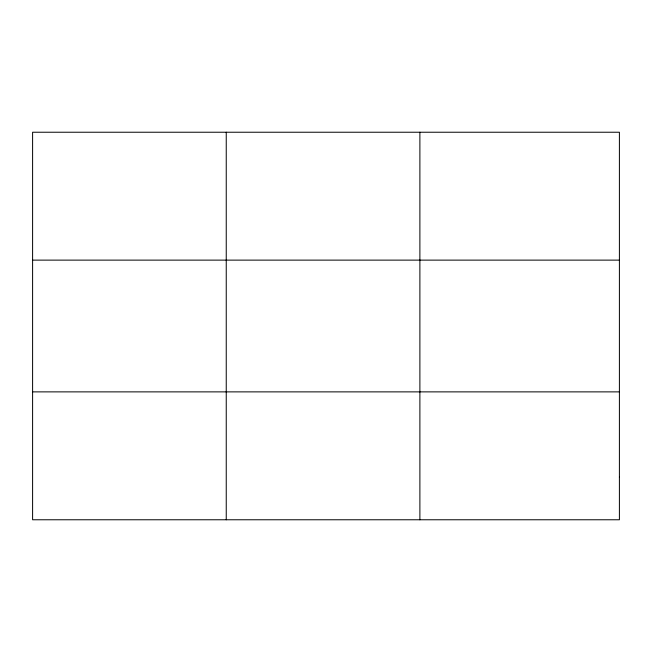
<?xml version="1.0" encoding="UTF-8"?>
<svg xmlns="http://www.w3.org/2000/svg" width="652" height="652" viewBox="0 0 652 652"><rect width="100%" height="100%" fill="white"/><g stroke="black" fill="none" stroke-linecap="round" stroke-linejoin="round"><path stroke-width="0.98" d="M226.244 519.766L226.244 132.234M419.888 519.766L419.888 132.234M32.6 260.124L619.4 260.124M32.6 391.876L619.4 391.876M619.4 477.134L619.4 519.766L32.6 519.766L32.6 132.234L619.4 132.234L619.4 477.134"/></g></svg>
